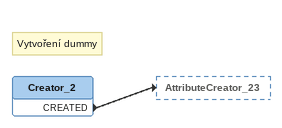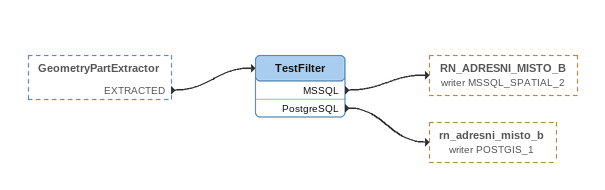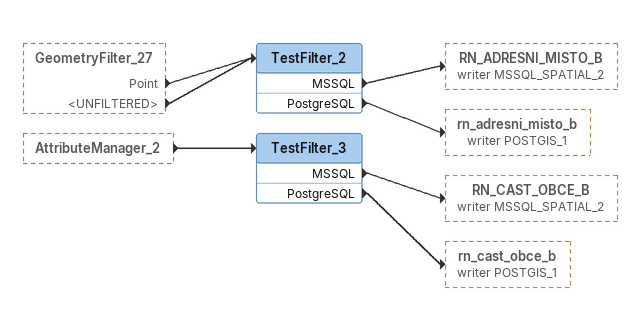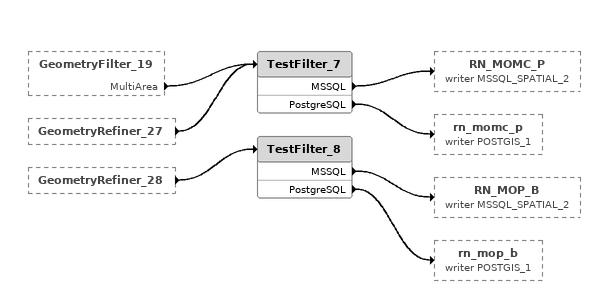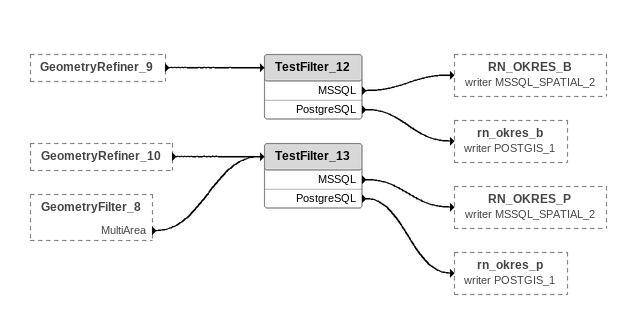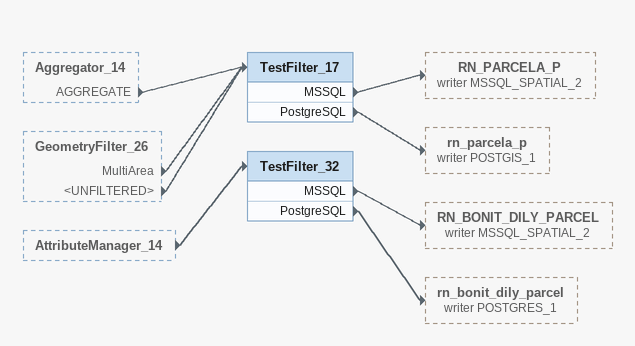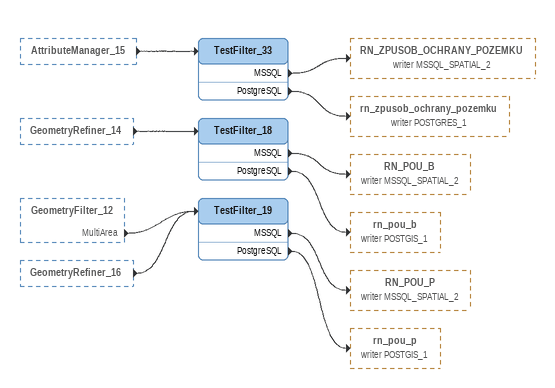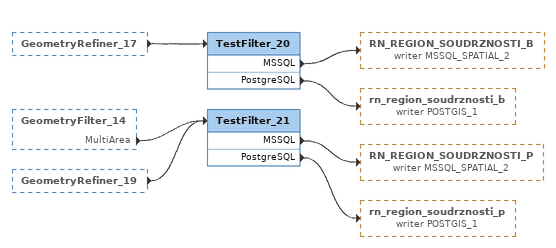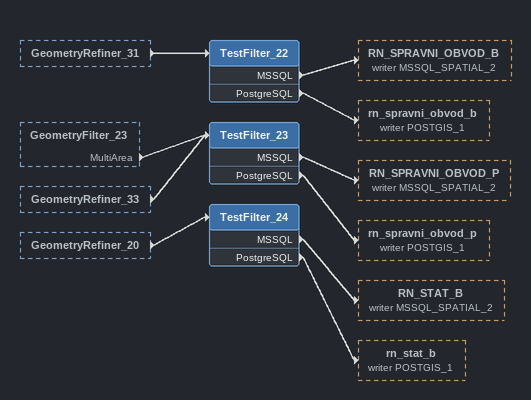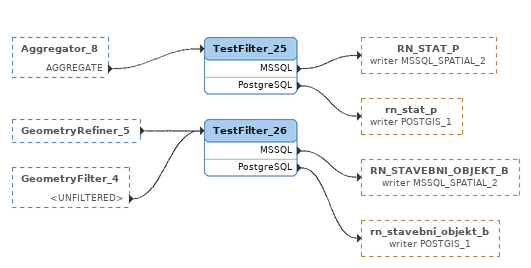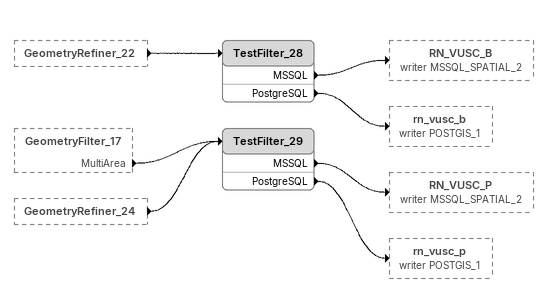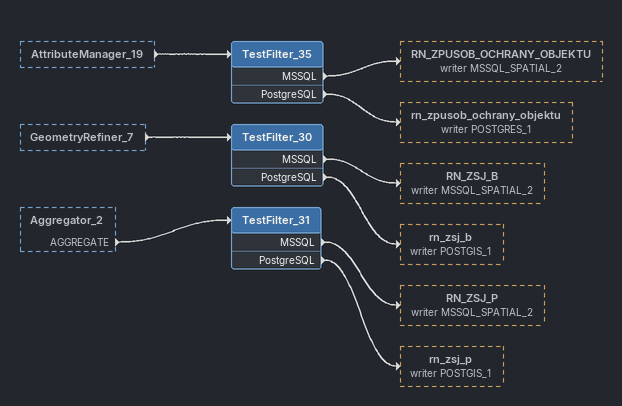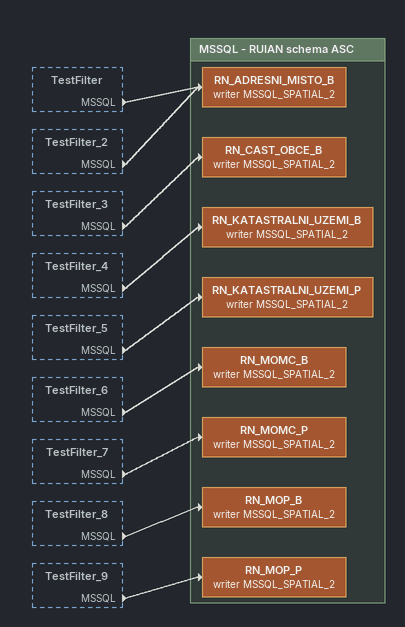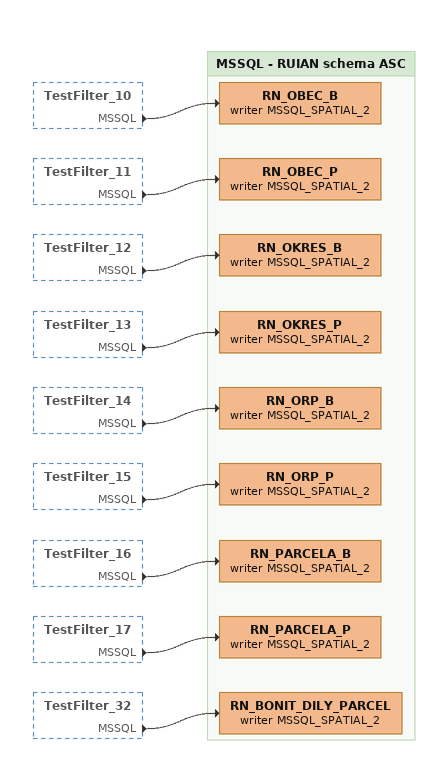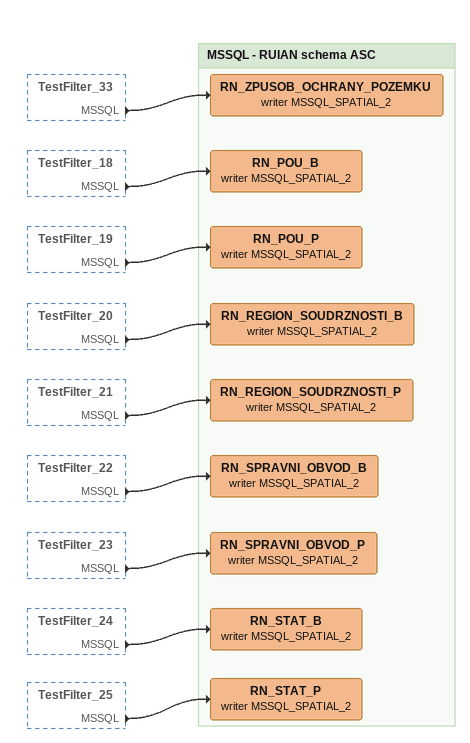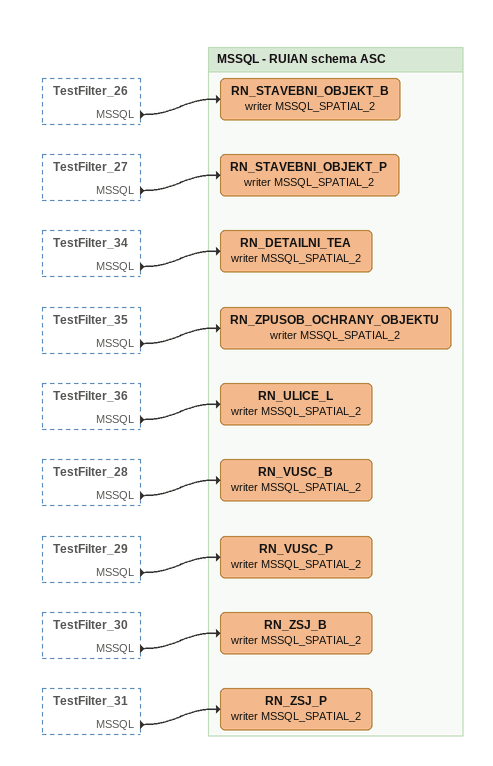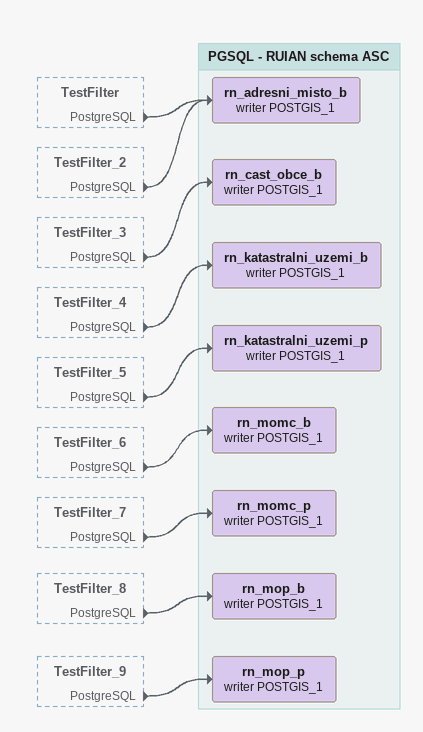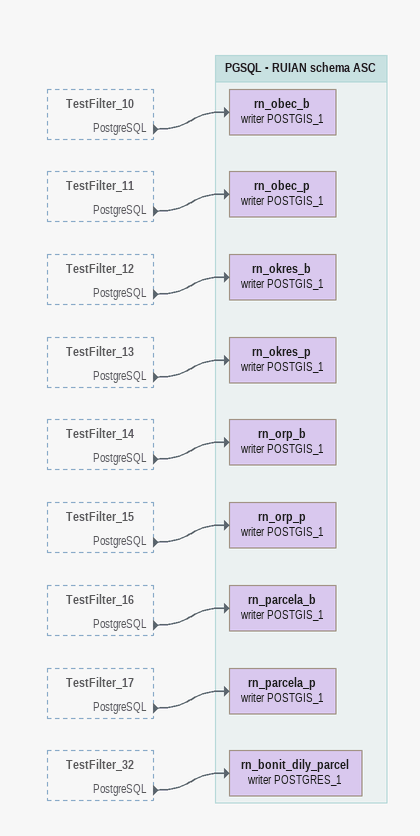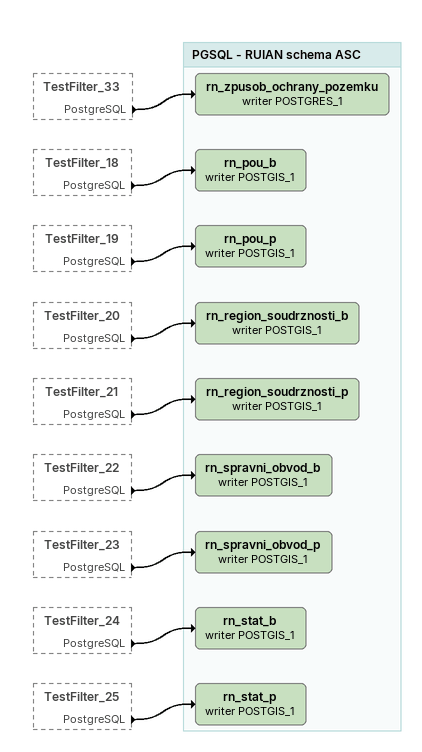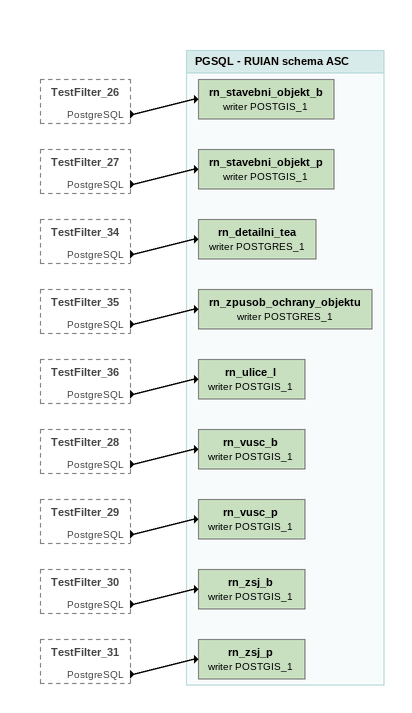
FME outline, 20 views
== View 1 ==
Note: Vytvoření dummy
Creator_2
    CREATED -> AttributeCreator_23

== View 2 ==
GeometryPartExtractor [outside]
    EXTRACTED -> TestFilter
TestFilter
    MSSQL -> RN_ADRESNI_MISTO_B (writer MSSQL_SPATIAL_2)
    PostgreSQL -> rn_adresni_misto_b (writer POSTGIS_1)

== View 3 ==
GeometryFilter_27 [outside]
    Point -> TestFilter_2
    <UNFILTERED> -> TestFilter_2
AttributeManager_2 [outside]
    -> TestFilter_3
TestFilter_2
    MSSQL -> RN_ADRESNI_MISTO_B (writer MSSQL_SPATIAL_2)
    PostgreSQL -> rn_adresni_misto_b (writer POSTGIS_1)
TestFilter_3
    MSSQL -> RN_CAST_OBCE_B (writer MSSQL_SPATIAL_2)
    PostgreSQL -> rn_cast_obce_b (writer POSTGIS_1)

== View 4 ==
GeometryFilter_19 [outside]
    MultiArea -> TestFilter_7
GeometryRefiner_27 [outside]
    -> TestFilter_7
GeometryRefiner_28 [outside]
    -> TestFilter_8
TestFilter_7
    MSSQL -> RN_MOMC_P (writer MSSQL_SPATIAL_2)
    PostgreSQL -> rn_momc_p (writer POSTGIS_1)
TestFilter_8
    MSSQL -> RN_MOP_B (writer MSSQL_SPATIAL_2)
    PostgreSQL -> rn_mop_b (writer POSTGIS_1)

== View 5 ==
GeometryRefiner_9 [outside]
    -> TestFilter_12
GeometryRefiner_10 [outside]
    -> TestFilter_13
GeometryFilter_8 [outside]
    MultiArea -> TestFilter_13
TestFilter_12
    MSSQL -> RN_OKRES_B (writer MSSQL_SPATIAL_2)
    PostgreSQL -> rn_okres_b (writer POSTGIS_1)
TestFilter_13
    MSSQL -> RN_OKRES_P (writer MSSQL_SPATIAL_2)
    PostgreSQL -> rn_okres_p (writer POSTGIS_1)

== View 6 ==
Aggregator_14 [outside]
    AGGREGATE -> TestFilter_17
GeometryFilter_26 [outside]
    MultiArea -> TestFilter_17
    <UNFILTERED> -> TestFilter_17
AttributeManager_14 [outside]
    -> TestFilter_32
TestFilter_17
    MSSQL -> RN_PARCELA_P (writer MSSQL_SPATIAL_2)
    PostgreSQL -> rn_parcela_p (writer POSTGIS_1)
TestFilter_32
    MSSQL -> RN_BONIT_DILY_PARCEL (writer MSSQL_SPATIAL_2)
    PostgreSQL -> rn_bonit_dily_parcel (writer POSTGRES_1)

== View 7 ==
AttributeManager_15 [outside]
    -> TestFilter_33
GeometryRefiner_14 [outside]
    -> TestFilter_18
GeometryFilter_12 [outside]
    MultiArea -> TestFilter_19
GeometryRefiner_16 [outside]
    -> TestFilter_19
TestFilter_33
    MSSQL -> RN_ZPUSOB_OCHRANY_POZEMKU (writer MSSQL_SPATIAL_2)
    PostgreSQL -> rn_zpusob_ochrany_pozemku (writer POSTGRES_1)
TestFilter_18
    MSSQL -> RN_POU_B (writer MSSQL_SPATIAL_2)
    PostgreSQL -> rn_pou_b (writer POSTGIS_1)
TestFilter_19
    MSSQL -> RN_POU_P (writer MSSQL_SPATIAL_2)
    PostgreSQL -> rn_pou_p (writer POSTGIS_1)

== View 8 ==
GeometryRefiner_17 [outside]
    -> TestFilter_20
GeometryFilter_14 [outside]
    MultiArea -> TestFilter_21
GeometryRefiner_19 [outside]
    -> TestFilter_21
TestFilter_20
    MSSQL -> RN_REGION_SOUDRZNOSTI_B (writer MSSQL_SPATIAL_2)
    PostgreSQL -> rn_region_soudrznosti_b (writer POSTGIS_1)
TestFilter_21
    MSSQL -> RN_REGION_SOUDRZNOSTI_P (writer MSSQL_SPATIAL_2)
    PostgreSQL -> rn_region_soudrznosti_p (writer POSTGIS_1)

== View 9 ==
GeometryRefiner_31 [outside]
    -> TestFilter_22
GeometryFilter_23 [outside]
    MultiArea -> TestFilter_23
GeometryRefiner_33 [outside]
    -> TestFilter_23
GeometryRefiner_20 [outside]
    -> TestFilter_24
TestFilter_22
    MSSQL -> RN_SPRAVNI_OBVOD_B (writer MSSQL_SPATIAL_2)
    PostgreSQL -> rn_spravni_obvod_b (writer POSTGIS_1)
TestFilter_23
    MSSQL -> RN_SPRAVNI_OBVOD_P (writer MSSQL_SPATIAL_2)
    PostgreSQL -> rn_spravni_obvod_p (writer POSTGIS_1)
TestFilter_24
    MSSQL -> RN_STAT_B (writer MSSQL_SPATIAL_2)
    PostgreSQL -> rn_stat_b (writer POSTGIS_1)

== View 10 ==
Aggregator_8 [outside]
    AGGREGATE -> TestFilter_25
GeometryRefiner_5 [outside]
    -> TestFilter_26
GeometryFilter_4 [outside]
    <UNFILTERED> -> TestFilter_26
TestFilter_25
    MSSQL -> RN_STAT_P (writer MSSQL_SPATIAL_2)
    PostgreSQL -> rn_stat_p (writer POSTGIS_1)
TestFilter_26
    MSSQL -> RN_STAVEBNI_OBJEKT_B (writer MSSQL_SPATIAL_2)
    PostgreSQL -> rn_stavebni_objekt_b (writer POSTGIS_1)

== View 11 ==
GeometryRefiner_22 [outside]
    -> TestFilter_28
GeometryFilter_17 [outside]
    MultiArea -> TestFilter_29
GeometryRefiner_24 [outside]
    -> TestFilter_29
TestFilter_28
    MSSQL -> RN_VUSC_B (writer MSSQL_SPATIAL_2)
    PostgreSQL -> rn_vusc_b (writer POSTGIS_1)
TestFilter_29
    MSSQL -> RN_VUSC_P (writer MSSQL_SPATIAL_2)
    PostgreSQL -> rn_vusc_p (writer POSTGIS_1)

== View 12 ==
AttributeManager_19 [outside]
    -> TestFilter_35
GeometryRefiner_7 [outside]
    -> TestFilter_30
Aggregator_2 [outside]
    AGGREGATE -> TestFilter_31
TestFilter_30
    MSSQL -> RN_ZSJ_B (writer MSSQL_SPATIAL_2)
    PostgreSQL -> rn_zsj_b (writer POSTGIS_1)
TestFilter_31
    MSSQL -> RN_ZSJ_P (writer MSSQL_SPATIAL_2)
    PostgreSQL -> rn_zsj_p (writer POSTGIS_1)
TestFilter_35
    MSSQL -> RN_ZPUSOB_OCHRANY_OBJEKTU (writer MSSQL_SPATIAL_2)
    PostgreSQL -> rn_zpusob_ochrany_objektu (writer POSTGRES_1)

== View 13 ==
TestFilter [outside]
    MSSQL -> RN_ADRESNI_MISTO_B (writer MSSQL_SPATIAL_2)
TestFilter_2 [outside]
    MSSQL -> RN_ADRESNI_MISTO_B (writer MSSQL_SPATIAL_2)
TestFilter_3 [outside]
    MSSQL -> RN_CAST_OBCE_B (writer MSSQL_SPATIAL_2)
TestFilter_4 [outside]
    MSSQL -> RN_KATASTRALNI_UZEMI_B (writer MSSQL_SPATIAL_2)
TestFilter_5 [outside]
    MSSQL -> RN_KATASTRALNI_UZEMI_P (writer MSSQL_SPATIAL_2)
TestFilter_6 [outside]
    MSSQL -> RN_MOMC_B (writer MSSQL_SPATIAL_2)
TestFilter_7 [outside]
    MSSQL -> RN_MOMC_P (writer MSSQL_SPATIAL_2)
TestFilter_8 [outside]
    MSSQL -> RN_MOP_B (writer MSSQL_SPATIAL_2)
TestFilter_9 [outside]
    MSSQL -> RN_MOP_P (writer MSSQL_SPATIAL_2)

Bookmark: MSSQL - RUIAN schema ASC
RN_ADRESNI_MISTO_B (writer MSSQL_SPATIAL_2)
RN_CAST_OBCE_B (writer MSSQL_SPATIAL_2)
RN_KATASTRALNI_UZEMI_B (writer MSSQL_SPATIAL_2)
RN_KATASTRALNI_UZEMI_P (writer MSSQL_SPATIAL_2)
RN_MOMC_B (writer MSSQL_SPATIAL_2)
RN_MOMC_P (writer MSSQL_SPATIAL_2)
RN_MOP_B (writer MSSQL_SPATIAL_2)
RN_MOP_P (writer MSSQL_SPATIAL_2)

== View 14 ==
TestFilter_10 [outside]
    MSSQL -> RN_OBEC_B (writer MSSQL_SPATIAL_2)
TestFilter_11 [outside]
    MSSQL -> RN_OBEC_P (writer MSSQL_SPATIAL_2)
TestFilter_12 [outside]
    MSSQL -> RN_OKRES_B (writer MSSQL_SPATIAL_2)
TestFilter_13 [outside]
    MSSQL -> RN_OKRES_P (writer MSSQL_SPATIAL_2)
TestFilter_14 [outside]
    MSSQL -> RN_ORP_B (writer MSSQL_SPATIAL_2)
TestFilter_15 [outside]
    MSSQL -> RN_ORP_P (writer MSSQL_SPATIAL_2)
TestFilter_16 [outside]
    MSSQL -> RN_PARCELA_B (writer MSSQL_SPATIAL_2)
TestFilter_17 [outside]
    MSSQL -> RN_PARCELA_P (writer MSSQL_SPATIAL_2)
TestFilter_32 [outside]
    MSSQL -> RN_BONIT_DILY_PARCEL (writer MSSQL_SPATIAL_2)

Bookmark: MSSQL - RUIAN schema ASC
RN_OBEC_B (writer MSSQL_SPATIAL_2)
RN_OBEC_P (writer MSSQL_SPATIAL_2)
RN_OKRES_B (writer MSSQL_SPATIAL_2)
RN_OKRES_P (writer MSSQL_SPATIAL_2)
RN_ORP_B (writer MSSQL_SPATIAL_2)
RN_ORP_P (writer MSSQL_SPATIAL_2)
RN_PARCELA_B (writer MSSQL_SPATIAL_2)
RN_PARCELA_P (writer MSSQL_SPATIAL_2)
RN_BONIT_DILY_PARCEL (writer MSSQL_SPATIAL_2)

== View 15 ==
TestFilter_33 [outside]
    MSSQL -> RN_ZPUSOB_OCHRANY_POZEMKU (writer MSSQL_SPATIAL_2)
TestFilter_18 [outside]
    MSSQL -> RN_POU_B (writer MSSQL_SPATIAL_2)
TestFilter_19 [outside]
    MSSQL -> RN_POU_P (writer MSSQL_SPATIAL_2)
TestFilter_20 [outside]
    MSSQL -> RN_REGION_SOUDRZNOSTI_B (writer MSSQL_SPATIAL_2)
TestFilter_21 [outside]
    MSSQL -> RN_REGION_SOUDRZNOSTI_P (writer MSSQL_SPATIAL_2)
TestFilter_22 [outside]
    MSSQL -> RN_SPRAVNI_OBVOD_B (writer MSSQL_SPATIAL_2)
TestFilter_23 [outside]
    MSSQL -> RN_SPRAVNI_OBVOD_P (writer MSSQL_SPATIAL_2)
TestFilter_24 [outside]
    MSSQL -> RN_STAT_B (writer MSSQL_SPATIAL_2)
TestFilter_25 [outside]
    MSSQL -> RN_STAT_P (writer MSSQL_SPATIAL_2)

Bookmark: MSSQL - RUIAN schema ASC
RN_ZPUSOB_OCHRANY_POZEMKU (writer MSSQL_SPATIAL_2)
RN_POU_B (writer MSSQL_SPATIAL_2)
RN_POU_P (writer MSSQL_SPATIAL_2)
RN_REGION_SOUDRZNOSTI_B (writer MSSQL_SPATIAL_2)
RN_REGION_SOUDRZNOSTI_P (writer MSSQL_SPATIAL_2)
RN_SPRAVNI_OBVOD_B (writer MSSQL_SPATIAL_2)
RN_SPRAVNI_OBVOD_P (writer MSSQL_SPATIAL_2)
RN_STAT_B (writer MSSQL_SPATIAL_2)
RN_STAT_P (writer MSSQL_SPATIAL_2)

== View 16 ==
TestFilter_26 [outside]
    MSSQL -> RN_STAVEBNI_OBJEKT_B (writer MSSQL_SPATIAL_2)
TestFilter_27 [outside]
    MSSQL -> RN_STAVEBNI_OBJEKT_P (writer MSSQL_SPATIAL_2)
TestFilter_34 [outside]
    MSSQL -> RN_DETAILNI_TEA (writer MSSQL_SPATIAL_2)
TestFilter_35 [outside]
    MSSQL -> RN_ZPUSOB_OCHRANY_OBJEKTU (writer MSSQL_SPATIAL_2)
TestFilter_36 [outside]
    MSSQL -> RN_ULICE_L (writer MSSQL_SPATIAL_2)
TestFilter_28 [outside]
    MSSQL -> RN_VUSC_B (writer MSSQL_SPATIAL_2)
TestFilter_29 [outside]
    MSSQL -> RN_VUSC_P (writer MSSQL_SPATIAL_2)
TestFilter_30 [outside]
    MSSQL -> RN_ZSJ_B (writer MSSQL_SPATIAL_2)
TestFilter_31 [outside]
    MSSQL -> RN_ZSJ_P (writer MSSQL_SPATIAL_2)

Bookmark: MSSQL - RUIAN schema ASC
RN_STAVEBNI_OBJEKT_B (writer MSSQL_SPATIAL_2)
RN_STAVEBNI_OBJEKT_P (writer MSSQL_SPATIAL_2)
RN_DETAILNI_TEA (writer MSSQL_SPATIAL_2)
RN_ULICE_L (writer MSSQL_SPATIAL_2)
RN_VUSC_B (writer MSSQL_SPATIAL_2)
RN_VUSC_P (writer MSSQL_SPATIAL_2)
RN_ZSJ_B (writer MSSQL_SPATIAL_2)
RN_ZSJ_P (writer MSSQL_SPATIAL_2)
RN_ZPUSOB_OCHRANY_OBJEKTU (writer MSSQL_SPATIAL_2)

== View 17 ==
TestFilter [outside]
    PostgreSQL -> rn_adresni_misto_b (writer POSTGIS_1)
TestFilter_2 [outside]
    PostgreSQL -> rn_adresni_misto_b (writer POSTGIS_1)
TestFilter_3 [outside]
    PostgreSQL -> rn_cast_obce_b (writer POSTGIS_1)
TestFilter_4 [outside]
    PostgreSQL -> rn_katastralni_uzemi_b (writer POSTGIS_1)
TestFilter_5 [outside]
    PostgreSQL -> rn_katastralni_uzemi_p (writer POSTGIS_1)
TestFilter_6 [outside]
    PostgreSQL -> rn_momc_b (writer POSTGIS_1)
TestFilter_7 [outside]
    PostgreSQL -> rn_momc_p (writer POSTGIS_1)
TestFilter_8 [outside]
    PostgreSQL -> rn_mop_b (writer POSTGIS_1)
TestFilter_9 [outside]
    PostgreSQL -> rn_mop_p (writer POSTGIS_1)

Bookmark: PGSQL - RUIAN schema ASC
rn_adresni_misto_b (writer POSTGIS_1)
rn_cast_obce_b (writer POSTGIS_1)
rn_katastralni_uzemi_b (writer POSTGIS_1)
rn_katastralni_uzemi_p (writer POSTGIS_1)
rn_momc_b (writer POSTGIS_1)
rn_momc_p (writer POSTGIS_1)
rn_mop_b (writer POSTGIS_1)
rn_mop_p (writer POSTGIS_1)

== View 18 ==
TestFilter_10 [outside]
    PostgreSQL -> rn_obec_b (writer POSTGIS_1)
TestFilter_11 [outside]
    PostgreSQL -> rn_obec_p (writer POSTGIS_1)
TestFilter_12 [outside]
    PostgreSQL -> rn_okres_b (writer POSTGIS_1)
TestFilter_13 [outside]
    PostgreSQL -> rn_okres_p (writer POSTGIS_1)
TestFilter_14 [outside]
    PostgreSQL -> rn_orp_b (writer POSTGIS_1)
TestFilter_15 [outside]
    PostgreSQL -> rn_orp_p (writer POSTGIS_1)
TestFilter_16 [outside]
    PostgreSQL -> rn_parcela_b (writer POSTGIS_1)
TestFilter_17 [outside]
    PostgreSQL -> rn_parcela_p (writer POSTGIS_1)
TestFilter_32 [outside]
    PostgreSQL -> rn_bonit_dily_parcel (writer POSTGRES_1)

Bookmark: PGSQL - RUIAN schema ASC
rn_obec_b (writer POSTGIS_1)
rn_obec_p (writer POSTGIS_1)
rn_okres_b (writer POSTGIS_1)
rn_okres_p (writer POSTGIS_1)
rn_orp_b (writer POSTGIS_1)
rn_orp_p (writer POSTGIS_1)
rn_parcela_b (writer POSTGIS_1)
rn_parcela_p (writer POSTGIS_1)
rn_bonit_dily_parcel (writer POSTGRES_1)

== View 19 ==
TestFilter_33 [outside]
    PostgreSQL -> rn_zpusob_ochrany_pozemku (writer POSTGRES_1)
TestFilter_18 [outside]
    PostgreSQL -> rn_pou_b (writer POSTGIS_1)
TestFilter_19 [outside]
    PostgreSQL -> rn_pou_p (writer POSTGIS_1)
TestFilter_20 [outside]
    PostgreSQL -> rn_region_soudrznosti_b (writer POSTGIS_1)
TestFilter_21 [outside]
    PostgreSQL -> rn_region_soudrznosti_p (writer POSTGIS_1)
TestFilter_22 [outside]
    PostgreSQL -> rn_spravni_obvod_b (writer POSTGIS_1)
TestFilter_23 [outside]
    PostgreSQL -> rn_spravni_obvod_p (writer POSTGIS_1)
TestFilter_24 [outside]
    PostgreSQL -> rn_stat_b (writer POSTGIS_1)
TestFilter_25 [outside]
    PostgreSQL -> rn_stat_p (writer POSTGIS_1)

Bookmark: PGSQL - RUIAN schema ASC
rn_zpusob_ochrany_pozemku (writer POSTGRES_1)
rn_pou_b (writer POSTGIS_1)
rn_pou_p (writer POSTGIS_1)
rn_region_soudrznosti_b (writer POSTGIS_1)
rn_region_soudrznosti_p (writer POSTGIS_1)
rn_spravni_obvod_b (writer POSTGIS_1)
rn_spravni_obvod_p (writer POSTGIS_1)
rn_stat_b (writer POSTGIS_1)
rn_stat_p (writer POSTGIS_1)

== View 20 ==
TestFilter_26 [outside]
    PostgreSQL -> rn_stavebni_objekt_b (writer POSTGIS_1)
TestFilter_27 [outside]
    PostgreSQL -> rn_stavebni_objekt_p (writer POSTGIS_1)
TestFilter_34 [outside]
    PostgreSQL -> rn_detailni_tea (writer POSTGRES_1)
TestFilter_35 [outside]
    PostgreSQL -> rn_zpusob_ochrany_objektu (writer POSTGRES_1)
TestFilter_36 [outside]
    PostgreSQL -> rn_ulice_l (writer POSTGIS_1)
TestFilter_28 [outside]
    PostgreSQL -> rn_vusc_b (writer POSTGIS_1)
TestFilter_29 [outside]
    PostgreSQL -> rn_vusc_p (writer POSTGIS_1)
TestFilter_30 [outside]
    PostgreSQL -> rn_zsj_b (writer POSTGIS_1)
TestFilter_31 [outside]
    PostgreSQL -> rn_zsj_p (writer POSTGIS_1)

Bookmark: PGSQL - RUIAN schema ASC
rn_stavebni_objekt_b (writer POSTGIS_1)
rn_stavebni_objekt_p (writer POSTGIS_1)
rn_detailni_tea (writer POSTGRES_1)
rn_ulice_l (writer POSTGIS_1)
rn_vusc_b (writer POSTGIS_1)
rn_vusc_p (writer POSTGIS_1)
rn_zsj_b (writer POSTGIS_1)
rn_zsj_p (writer POSTGIS_1)
rn_zpusob_ochrany_objektu (writer POSTGRES_1)
